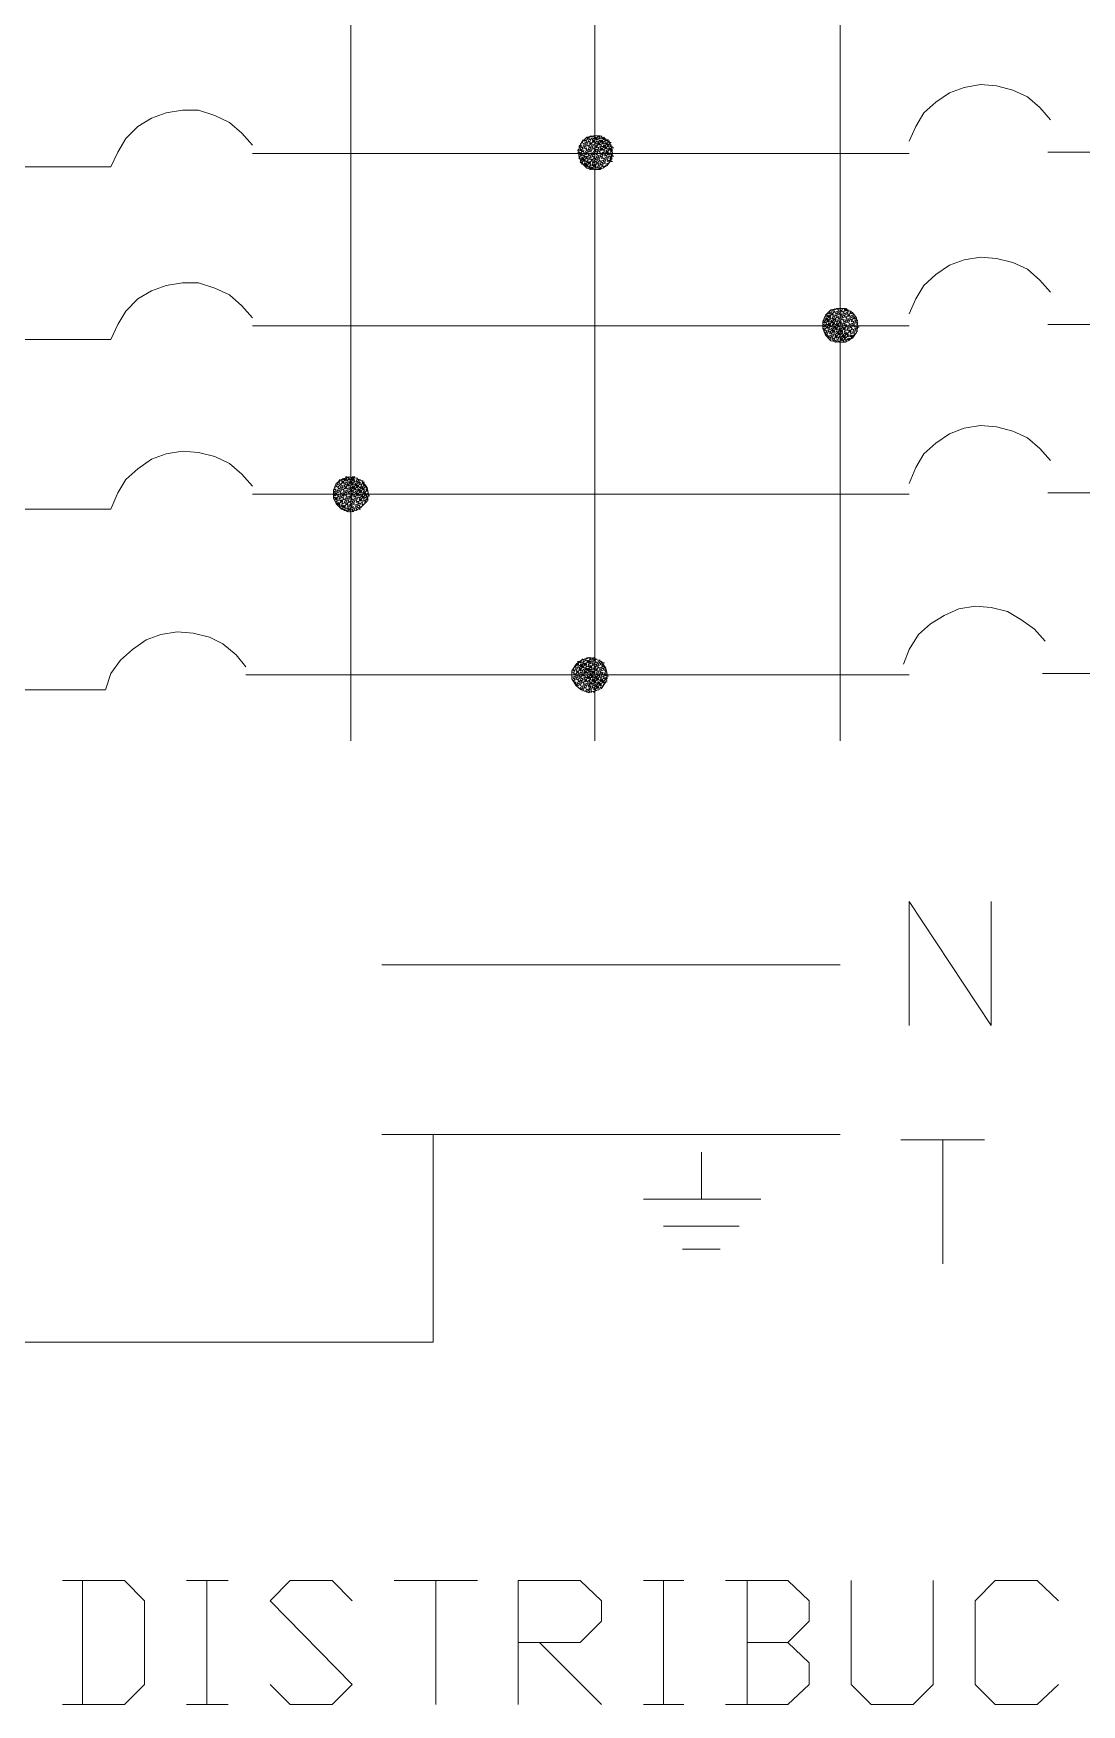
# Model space of a CAD drawing. Header units: millimetres. Extents: x 7 to 206, y 30 to 245.
# Drawn here: x 98.3 to 131.2, y 139.7 to 192.2 of the extents above; entities that cross this region are included whole.
import ezdxf

# ---------------------------------------------------------------- set-up
doc = ezdxf.new("R2010")
doc.units = ezdxf.units.MM
doc.header["$MEASUREMENT"] = 0
doc.layers.add('TABLA', color=7, linetype='CONTINUOUS')

msp = doc.modelspace()

# ---------------------------------------------------------------- linework, layer by layer
at = {"layer": 'TABLA', "color": 7, "linetype": 'Continuous', "lineweight": 18, "true_color": 0x000007}
for p, q in [((108.289, 221.403), (108.289, 170.011)), ((115.951, 221.065), (115.951, 170.011)), ((123.656, 220.768), (123.656, 170.011)), ((115.697, 188.934), (115.739, 188.976)), ((115.824, 188.976), (115.866, 189.018)), ((115.866, 188.976), (115.951, 189.018)), ((115.951, 189.018), (115.993, 189.018)), ((115.951, 188.934), (115.993, 188.976)), ((115.993, 189.018), (116.036, 189.018)), ((116.036, 189.018), (116.078, 189.018)), ((116.036, 188.891), (116.12, 188.976)), ((116.078, 188.976), (116.12, 189.018)), ((116.12, 188.934), (116.205, 188.976)), ((116.163, 188.976), (116.163, 189.018)), ((116.205, 188.934), (116.247, 188.976)), ((125.815, 188.468), (105.198, 188.468)), ((115.401, 188.553), (115.443, 188.595)), ((115.401, 188.51), (115.443, 188.51)), ((115.443, 188.68), (115.485, 188.722)), ((115.443, 188.637), (115.485, 188.637)), ((115.443, 188.553), (115.528, 188.595)), ((115.443, 188.468), (115.485, 188.51)), ((115.443, 188.468), (115.485, 188.468)), ((115.443, 188.426), (115.485, 188.468)), ((115.485, 188.764), (115.57, 188.807)), ((115.485, 188.68), (115.528, 188.722)), ((115.485, 188.595), (115.528, 188.68)), ((115.485, 188.553), (115.528, 188.553)), ((115.485, 188.468), (115.57, 188.553)), ((115.485, 188.426), (115.528, 188.468)), ((115.528, 188.807), (115.57, 188.891)), ((115.528, 188.637), (115.612, 188.68)), ((115.528, 188.553), (115.57, 188.637)), ((115.57, 188.764), (115.655, 188.807)), ((115.57, 188.68), (115.612, 188.764)), ((115.57, 188.595), (115.655, 188.637)), ((115.57, 188.51), (115.612, 188.553)), ((115.612, 188.891), (115.655, 188.934)), ((115.612, 188.849), (115.655, 188.891)), ((115.612, 188.722), (115.697, 188.764)), ((115.612, 188.637), (115.655, 188.722)), ((115.612, 188.468), (115.612, 188.51)), ((115.612, 188.468), (115.655, 188.468)), ((115.612, 188.383), (115.655, 188.468)), ((115.655, 188.764), (115.697, 188.849)), ((115.655, 188.68), (115.739, 188.722)), ((115.655, 188.595), (115.697, 188.637)), ((115.655, 188.51), (115.697, 188.595)), ((115.655, 188.468), (115.697, 188.51)), ((115.655, 188.426), (115.739, 188.468)), ((115.697, 188.807), (115.782, 188.849)), ((115.697, 188.722), (115.739, 188.807)), ((115.697, 188.553), (115.782, 188.595)), ((115.697, 188.468), (115.739, 188.553)), ((115.697, 188.468), (115.739, 188.468)), ((115.739, 188.849), (115.782, 188.934)), ((115.739, 188.595), (115.782, 188.68)), ((115.739, 188.51), (115.824, 188.553)), ((115.739, 188.426), (115.782, 188.468)), ((115.782, 188.891), (115.866, 188.934)), ((115.782, 188.807), (115.824, 188.891)), ((115.782, 188.764), (115.824, 188.807)), ((115.782, 188.637), (115.866, 188.68)), ((115.782, 188.553), (115.824, 188.637)), ((115.824, 188.934), (115.866, 188.934)), ((115.824, 188.68), (115.866, 188.764)), ((115.824, 188.595), (115.909, 188.637)), ((115.824, 188.51), (115.866, 188.595)), ((115.824, 188.426), (115.866, 188.468)), ((115.866, 188.849), (115.909, 188.891)), ((115.866, 188.722), (115.951, 188.764)), ((115.866, 188.637), (115.909, 188.722)), ((115.866, 188.468), (115.866, 188.51)), ((115.866, 188.468), (115.909, 188.468)), ((115.866, 188.383), (115.909, 188.468)), ((115.909, 188.934), (115.951, 188.934)), ((115.909, 188.807), (115.951, 188.849)), ((115.909, 188.595), (115.951, 188.637)), ((115.909, 188.51), (115.951, 188.595)), ((115.909, 188.468), (115.951, 188.51)), ((115.909, 188.426), (115.951, 188.468)), ((115.951, 188.934), (115.993, 188.934)), ((115.951, 188.807), (116.036, 188.849)), ((115.951, 188.807), (115.993, 188.807)), ((115.951, 188.764), (115.993, 188.807)), ((115.951, 188.722), (115.951, 188.764)), ((115.951, 188.722), (115.993, 188.722)), ((115.951, 188.68), (115.951, 188.722)), ((115.951, 188.595), (115.993, 188.595)), ((115.951, 188.553), (116.036, 188.595)), ((115.951, 188.553), (115.993, 188.553)), ((115.951, 188.51), (115.993, 188.553)), ((115.951, 188.468), (115.951, 188.51)), ((115.951, 188.468), (115.993, 188.468)), ((115.951, 188.468), (115.993, 188.468)), ((115.993, 188.891), (116.036, 188.934)), ((115.993, 188.849), (116.036, 188.849)), ((115.993, 188.764), (116.036, 188.764)), ((115.993, 188.637), (116.036, 188.68)), ((115.993, 188.51), (116.078, 188.553)), ((115.993, 188.426), (116.036, 188.468)), ((116.036, 188.807), (116.12, 188.891)), ((116.036, 188.764), (116.078, 188.807)), ((116.036, 188.637), (116.12, 188.68)), ((116.036, 188.553), (116.078, 188.637)), ((116.036, 188.468), (116.036, 188.51)), ((116.078, 188.934), (116.12, 188.934)), ((116.078, 188.849), (116.12, 188.849)), ((116.078, 188.722), (116.12, 188.764)), ((116.078, 188.595), (116.12, 188.595)), ((116.078, 188.468), (116.12, 188.468)), ((116.12, 188.849), (116.163, 188.891)), ((116.12, 188.637), (116.163, 188.722)), ((116.12, 188.595), (116.163, 188.637)), ((116.12, 188.468), (116.12, 188.51)), ((116.12, 188.468), (116.163, 188.468)), ((116.12, 188.383), (116.163, 188.468)), ((116.163, 188.934), (116.205, 188.934)), ((116.163, 188.807), (116.205, 188.849)), ((116.163, 188.764), (116.205, 188.764)), ((116.163, 188.68), (116.205, 188.68)), ((116.163, 188.553), (116.205, 188.595)), ((116.163, 188.468), (116.205, 188.51)), ((116.163, 188.426), (116.247, 188.468)), ((116.205, 188.764), (116.29, 188.807)), ((116.205, 188.722), (116.247, 188.722)), ((116.205, 188.68), (116.247, 188.722)), ((116.205, 188.468), (116.247, 188.553)), ((116.205, 188.468), (116.247, 188.468)), ((116.247, 188.891), (116.29, 188.934)), ((116.247, 188.849), (116.29, 188.849)), ((116.247, 188.764), (116.29, 188.764)), ((116.247, 188.637), (116.29, 188.68)), ((116.247, 188.51), (116.29, 188.51)), ((116.247, 188.426), (116.29, 188.468)), ((116.29, 188.849), (116.332, 188.891)), ((116.29, 188.764), (116.332, 188.807)), ((116.29, 188.595), (116.332, 188.637)), ((116.29, 188.553), (116.332, 188.553)), ((116.29, 188.51), (116.332, 188.553)), ((116.332, 188.891), (116.374, 188.891)), ((116.332, 188.849), (116.374, 188.849)), ((116.332, 188.722), (116.374, 188.764)), ((116.332, 188.68), (116.374, 188.68)), ((116.332, 188.595), (116.374, 188.595)), ((116.332, 188.468), (116.374, 188.51)), ((116.332, 188.468), (116.374, 188.468)), ((116.374, 188.849), (116.417, 188.849)), ((116.374, 188.68), (116.459, 188.722)), ((116.374, 188.637), (116.417, 188.637)), ((116.374, 188.595), (116.417, 188.637)), ((116.374, 188.426), (116.417, 188.468)), ((116.417, 188.807), (116.459, 188.807)), ((116.417, 188.68), (116.459, 188.68)), ((116.417, 188.553), (116.459, 188.595)), ((116.459, 188.68), (116.459, 188.722)), ((116.459, 188.51), (116.501, 188.553)), ((116.459, 188.468), (116.501, 188.468)), ((116.459, 188.426), (116.501, 188.468)), ((116.501, 188.637), (116.544, 188.637)), ((130.175, 188.51), (133.816, 188.51)), ((100.753, 188.045), (97.07, 188.045)), ((115.443, 188.383), (115.485, 188.383)), ((115.443, 188.299), (115.485, 188.341)), ((115.485, 188.299), (115.528, 188.299)), ((115.485, 188.256), (115.528, 188.256)), ((115.485, 188.172), (115.528, 188.214)), ((115.528, 188.383), (115.612, 188.426)), ((115.528, 188.341), (115.57, 188.341)), ((115.528, 188.299), (115.57, 188.341)), ((115.528, 188.256), (115.57, 188.256)), ((115.528, 188.129), (115.57, 188.172)), ((115.57, 188.383), (115.612, 188.383)), ((115.57, 188.256), (115.612, 188.299)), ((115.57, 188.129), (115.612, 188.129)), ((115.612, 188.214), (115.655, 188.256)), ((115.612, 188.172), (115.655, 188.172)), ((115.612, 188.129), (115.655, 188.172)), ((115.612, 188.087), (115.655, 188.087)), ((115.655, 188.341), (115.697, 188.383)), ((115.655, 188.214), (115.697, 188.214)), ((115.655, 188.087), (115.697, 188.129)), ((115.697, 188.299), (115.782, 188.341)), ((115.697, 188.214), (115.739, 188.299)), ((115.697, 188.256), (115.739, 188.256)), ((115.697, 188.172), (115.739, 188.172)), ((115.697, 188.045), (115.739, 188.087)), ((115.697, 188.002), (115.739, 188.002)), ((115.739, 188.256), (115.824, 188.299)), ((115.739, 188.172), (115.782, 188.214)), ((115.739, 188.045), (115.782, 188.045)), ((115.739, 188.002), (115.824, 188.045)), ((115.782, 188.383), (115.866, 188.426)), ((115.782, 188.299), (115.824, 188.383)), ((115.782, 188.129), (115.824, 188.172)), ((115.782, 188.045), (115.824, 188.129)), ((115.782, 188.087), (115.824, 188.087)), ((115.782, 188.002), (115.824, 188.002)), ((115.782, 187.96), (115.824, 187.96)), ((115.824, 188.341), (115.909, 188.383)), ((115.824, 188.256), (115.866, 188.299)), ((115.824, 188.087), (115.909, 188.129)), ((115.824, 188.002), (115.866, 188.045)), ((115.866, 188.214), (115.951, 188.256)), ((115.866, 188.129), (115.909, 188.214)), ((115.866, 188.172), (115.909, 188.172)), ((115.866, 188.087), (115.909, 188.087)), ((115.866, 187.96), (115.909, 188.002)), ((115.909, 188.341), (115.951, 188.383)), ((115.909, 188.172), (115.951, 188.214)), ((115.909, 188.087), (115.951, 188.129)), ((115.909, 187.96), (115.951, 187.96)), ((115.951, 188.383), (115.951, 188.426)), ((115.951, 188.299), (116.036, 188.341)), ((115.951, 188.299), (115.993, 188.299)), ((115.951, 188.256), (115.993, 188.299)), ((115.951, 188.214), (115.951, 188.256)), ((115.951, 188.214), (115.993, 188.214)), ((115.951, 188.045), (115.993, 188.087)), ((115.951, 188.045), (115.993, 188.045)), ((115.951, 188.002), (115.993, 188.045)), ((115.951, 188.002), (115.993, 188.002)), ((115.951, 187.96), (115.951, 188.002)), ((115.951, 187.96), (115.993, 187.96)), ((115.993, 188.341), (116.036, 188.426)), ((115.993, 188.256), (116.078, 188.299)), ((115.993, 188.172), (116.036, 188.256)), ((115.993, 188.002), (116.078, 188.045)), ((115.993, 187.96), (116.036, 187.96)), ((116.036, 188.383), (116.12, 188.426)), ((116.036, 188.299), (116.078, 188.383)), ((116.036, 188.129), (116.12, 188.172)), ((116.036, 188.045), (116.078, 188.129)), ((116.036, 188.002), (116.078, 188.002)), ((116.078, 188.341), (116.163, 188.383)), ((116.078, 188.256), (116.12, 188.341)), ((116.078, 188.087), (116.163, 188.129)), ((116.078, 188.002), (116.12, 188.087)), ((116.12, 188.214), (116.205, 188.256)), ((116.12, 188.129), (116.163, 188.214)), ((116.12, 187.96), (116.163, 188.002)), ((116.163, 188.341), (116.205, 188.426)), ((116.163, 188.299), (116.205, 188.341)), ((116.163, 188.172), (116.247, 188.214)), ((116.163, 188.087), (116.205, 188.172)), ((116.205, 188.299), (116.29, 188.341)), ((116.205, 188.214), (116.247, 188.299)), ((116.205, 188.129), (116.29, 188.172)), ((116.205, 188.045), (116.29, 188.087)), ((116.205, 188.002), (116.247, 188.045)), ((116.247, 188.383), (116.29, 188.426)), ((116.247, 188.256), (116.332, 188.299)), ((116.247, 188.172), (116.29, 188.256)), ((116.29, 188.299), (116.332, 188.383)), ((116.29, 188.129), (116.374, 188.172)), ((116.29, 188.045), (116.332, 188.129)), ((116.332, 188.341), (116.417, 188.383)), ((116.332, 188.256), (116.374, 188.341)), ((116.332, 188.214), (116.374, 188.256)), ((116.374, 188.383), (116.417, 188.383)), ((116.374, 188.129), (116.417, 188.214)), ((116.417, 188.426), (116.459, 188.426)), ((116.417, 188.341), (116.501, 188.426)), ((116.417, 188.299), (116.459, 188.341)), ((116.459, 188.214), (116.501, 188.214)), ((116.501, 188.383), (116.544, 188.383)), ((123.105, 183.219), (123.148, 183.219)), ((123.148, 183.261), (123.148, 183.303)), ((123.148, 183.261), (123.19, 183.261)), ((123.19, 183.346), (123.275, 183.388)), ((123.19, 183.303), (123.232, 183.303)), ((123.19, 183.261), (123.232, 183.303)), ((123.232, 183.388), (123.275, 183.473)), ((123.232, 183.346), (123.275, 183.346)), ((123.232, 183.219), (123.275, 183.261)), ((123.275, 183.43), (123.359, 183.473)), ((123.275, 183.346), (123.317, 183.388)), ((123.275, 183.176), (123.317, 183.219)), ((123.317, 183.473), (123.317, 183.515)), ((123.317, 183.43), (123.359, 183.43)), ((123.317, 183.303), (123.359, 183.346)), ((123.317, 183.261), (123.359, 183.261)), ((123.359, 183.515), (123.444, 183.557)), ((123.359, 183.43), (123.402, 183.515)), ((123.359, 183.261), (123.444, 183.303)), ((123.359, 183.219), (123.402, 183.219)), ((123.359, 183.176), (123.402, 183.219)), ((123.402, 183.388), (123.444, 183.43)), ((123.402, 183.303), (123.444, 183.388)), ((123.402, 183.261), (123.444, 183.261)), ((123.444, 183.515), (123.486, 183.6)), ((123.444, 183.346), (123.529, 183.388)), ((123.444, 183.261), (123.486, 183.346)), ((123.486, 183.557), (123.571, 183.6)), ((123.486, 183.473), (123.571, 183.515)), ((123.486, 183.388), (123.529, 183.473)), ((123.486, 183.219), (123.529, 183.261)), ((123.529, 183.6), (123.571, 183.6)), ((123.529, 183.43), (123.613, 183.473)), ((123.529, 183.346), (123.571, 183.43)), ((123.529, 183.176), (123.613, 183.219)), ((123.571, 183.557), (123.613, 183.6)), ((123.571, 183.473), (123.613, 183.557)), ((123.571, 183.388), (123.656, 183.43)), ((123.571, 183.303), (123.613, 183.346)), ((123.571, 183.219), (123.613, 183.303)), ((123.613, 183.515), (123.656, 183.515)), ((123.613, 183.43), (123.656, 183.473)), ((123.613, 183.261), (123.656, 183.303)), ((123.613, 183.176), (123.656, 183.219)), ((123.656, 183.6), (123.698, 183.6)), ((123.656, 183.557), (123.656, 183.6)), ((123.656, 183.515), (123.698, 183.557)), ((123.656, 183.473), (123.656, 183.515)), ((123.656, 183.473), (123.74, 183.515)), ((123.656, 183.43), (123.698, 183.43)), ((123.656, 183.388), (123.74, 183.43)), ((123.656, 183.388), (123.698, 183.388)), ((123.656, 183.346), (123.698, 183.388)), ((123.656, 183.303), (123.656, 183.346)), ((123.656, 183.303), (123.698, 183.303)), ((123.656, 183.219), (123.656, 183.261)), ((123.656, 183.219), (123.74, 183.261)), ((123.698, 183.6), (123.74, 183.6)), ((123.698, 183.515), (123.74, 183.6)), ((123.698, 183.346), (123.783, 183.388)), ((123.698, 183.261), (123.74, 183.346)), ((123.74, 183.388), (123.783, 183.473)), ((123.74, 183.303), (123.825, 183.346)), ((123.74, 183.219), (123.783, 183.261)), ((123.74, 183.134), (123.783, 183.219)), ((123.783, 183.6), (123.825, 183.6)), ((123.783, 183.557), (123.825, 183.6)), ((123.783, 183.43), (123.867, 183.473)), ((123.783, 183.346), (123.825, 183.43)), ((123.783, 183.176), (123.867, 183.219)), ((123.825, 183.515), (123.867, 183.557)), ((123.825, 183.388), (123.91, 183.43)), ((123.825, 183.219), (123.867, 183.303)), ((123.867, 183.515), (123.91, 183.557)), ((123.867, 183.43), (123.91, 183.515)), ((123.867, 183.261), (123.952, 183.303)), ((123.867, 183.176), (123.91, 183.261)), ((123.91, 183.346), (123.952, 183.388)), ((123.91, 183.219), (123.994, 183.261)), ((123.91, 183.134), (123.952, 183.219)), ((123.952, 183.515), (123.994, 183.515)), ((123.952, 183.473), (123.994, 183.515)), ((123.952, 183.346), (124.037, 183.388)), ((123.952, 183.261), (123.994, 183.346)), ((123.994, 183.43), (124.037, 183.473)), ((123.994, 183.303), (124.079, 183.346)), ((123.994, 183.176), (124.037, 183.219)), ((124.037, 183.43), (124.079, 183.43)), ((124.037, 183.346), (124.079, 183.43)), ((124.037, 183.176), (124.121, 183.219)), ((124.079, 183.388), (124.121, 183.388)), ((124.079, 183.261), (124.121, 183.303)), ((124.121, 183.261), (124.164, 183.303)), ((124.121, 183.176), (124.164, 183.261)), ((124.164, 183.219), (124.206, 183.219)), ((125.815, 183.049), (105.198, 183.049)), ((123.105, 183.092), (123.148, 183.092)), ((123.105, 183.049), (123.148, 183.049)), ((123.105, 183.007), (123.148, 183.049)), ((123.105, 182.965), (123.148, 182.965)), ((123.148, 183.134), (123.19, 183.176)), ((123.148, 183.049), (123.19, 183.092)), ((123.148, 183.007), (123.232, 183.049)), ((123.148, 182.88), (123.19, 182.922)), ((123.148, 182.838), (123.19, 182.838)), ((123.19, 183.049), (123.232, 183.134)), ((123.19, 183.049), (123.232, 183.049)), ((123.19, 182.88), (123.275, 182.922)), ((123.19, 182.795), (123.232, 182.88)), ((123.19, 182.753), (123.232, 182.795)), ((123.232, 183.176), (123.275, 183.176)), ((123.232, 183.092), (123.275, 183.092)), ((123.232, 182.965), (123.275, 183.007)), ((123.232, 182.838), (123.317, 182.88)), ((123.232, 182.753), (123.275, 182.838)), ((123.232, 182.711), (123.275, 182.753)), ((123.275, 183.134), (123.317, 183.134)), ((123.275, 183.092), (123.317, 183.134)), ((123.275, 182.88), (123.317, 182.965)), ((123.275, 182.711), (123.359, 182.753)), ((123.275, 182.668), (123.317, 182.711)), ((123.317, 183.176), (123.359, 183.176)), ((123.317, 183.049), (123.359, 183.092)), ((123.317, 183.049), (123.359, 183.049)), ((123.317, 182.922), (123.402, 182.965)), ((123.317, 182.795), (123.359, 182.838)), ((123.317, 182.668), (123.402, 182.711)), ((123.359, 183.007), (123.402, 183.049)), ((123.359, 182.965), (123.402, 182.965)), ((123.359, 182.711), (123.402, 182.795)), ((123.402, 183.134), (123.444, 183.176)), ((123.402, 183.092), (123.444, 183.092)), ((123.402, 183.007), (123.444, 183.007)), ((123.402, 182.88), (123.444, 182.922)), ((123.402, 182.753), (123.486, 182.795)), ((123.402, 182.668), (123.444, 182.753)), ((123.444, 183.092), (123.486, 183.134)), ((123.444, 183.049), (123.486, 183.049)), ((123.444, 183.007), (123.486, 183.049)), ((123.444, 182.838), (123.486, 182.88)), ((123.444, 182.795), (123.486, 182.795)), ((123.486, 183.092), (123.529, 183.092)), ((123.486, 182.965), (123.529, 183.007)), ((123.486, 182.838), (123.571, 182.88)), ((123.486, 182.711), (123.529, 182.753)), ((123.529, 183.092), (123.571, 183.176)), ((123.529, 183.134), (123.571, 183.134)), ((123.529, 182.922), (123.571, 182.965)), ((123.529, 182.88), (123.571, 182.88)), ((123.529, 182.668), (123.571, 182.711)), ((123.571, 183.049), (123.613, 183.092)), ((123.571, 183.049), (123.613, 183.049)), ((123.571, 182.922), (123.613, 182.922)), ((123.571, 182.795), (123.613, 182.838)), ((123.571, 182.668), (123.656, 182.711)), ((123.613, 183.007), (123.656, 183.049)), ((123.613, 182.965), (123.656, 182.965)), ((123.613, 182.922), (123.656, 182.965)), ((123.613, 182.88), (123.656, 182.88)), ((123.613, 182.753), (123.656, 182.795)), ((123.613, 182.711), (123.656, 182.711)), ((123.656, 183.176), (123.698, 183.176)), ((123.656, 183.134), (123.698, 183.176)), ((123.656, 183.134), (123.698, 183.134)), ((123.656, 183.092), (123.698, 183.134)), ((123.656, 183.049), (123.656, 183.092)), ((123.656, 183.049), (123.698, 183.049)), ((123.656, 182.965), (123.656, 183.007)), ((123.656, 182.922), (123.74, 183.007)), ((123.656, 182.88), (123.698, 182.922)), ((123.656, 182.88), (123.698, 182.88)), ((123.656, 182.753), (123.74, 182.838)), ((123.656, 182.795), (123.698, 182.795)), ((123.698, 183.092), (123.783, 183.134)), ((123.698, 183.049), (123.74, 183.049)), ((123.698, 183.007), (123.74, 183.049)), ((123.698, 182.838), (123.74, 182.88)), ((123.698, 182.795), (123.74, 182.795)), ((123.698, 182.711), (123.74, 182.711)), ((123.74, 183.049), (123.74, 183.092)), ((123.74, 183.049), (123.783, 183.049)), ((123.74, 182.965), (123.783, 183.007)), ((123.74, 182.711), (123.783, 182.753)), ((123.783, 183.092), (123.825, 183.176)), ((123.783, 183.049), (123.825, 183.092)), ((123.783, 182.922), (123.825, 182.965)), ((123.783, 182.838), (123.825, 182.922)), ((123.783, 182.88), (123.825, 182.88)), ((123.783, 182.795), (123.825, 182.795)), ((123.783, 182.668), (123.825, 182.711)), ((123.825, 183.134), (123.91, 183.176)), ((123.825, 183.049), (123.867, 183.092)), ((123.825, 183.049), (123.867, 183.049)), ((123.825, 182.88), (123.91, 182.922)), ((123.825, 182.795), (123.867, 182.838)), ((123.867, 183.007), (123.952, 183.049)), ((123.867, 182.922), (123.91, 183.007)), ((123.867, 182.753), (123.91, 182.795)), ((123.867, 182.711), (123.91, 182.711)), ((123.91, 183.049), (123.952, 183.134)), ((123.91, 183.049), (123.952, 183.049)), ((123.91, 182.965), (123.994, 183.007)), ((123.91, 182.88), (123.952, 182.922)), ((123.91, 182.711), (123.994, 182.753)), ((123.952, 183.092), (124.037, 183.134)), ((123.952, 183.007), (123.994, 183.049)), ((123.952, 182.838), (123.994, 182.88)), ((123.952, 182.753), (123.994, 182.838)), ((123.952, 182.711), (123.994, 182.711)), ((123.994, 183.049), (123.994, 183.092)), ((123.994, 183.049), (124.037, 183.049)), ((123.994, 182.965), (124.037, 183.049)), ((123.994, 182.795), (124.079, 182.838)), ((123.994, 182.711), (124.037, 182.753)), ((124.037, 183.092), (124.079, 183.176)), ((124.037, 183.049), (124.079, 183.092)), ((124.037, 182.922), (124.121, 182.965)), ((124.037, 182.838), (124.079, 182.922)), ((124.079, 183.134), (124.164, 183.176)), ((124.079, 183.049), (124.121, 183.134)), ((124.079, 183.049), (124.121, 183.049)), ((124.079, 183.007), (124.121, 183.049)), ((124.079, 182.88), (124.164, 182.922)), ((124.079, 182.795), (124.121, 182.88)), ((124.121, 183.007), (124.206, 183.049)), ((124.121, 182.922), (124.164, 183.007)), ((124.164, 183.134), (124.206, 183.176)), ((124.164, 183.092), (124.206, 183.134)), ((124.164, 182.965), (124.206, 182.965)), ((124.164, 182.88), (124.206, 182.88)), ((124.206, 183.007), (124.248, 183.007)), ((130.175, 183.092), (133.816, 183.092)), ((100.753, 182.626), (97.07, 182.626)), ((123.359, 182.626), (123.359, 182.668)), ((123.402, 182.626), (123.444, 182.668)), ((123.402, 182.584), (123.444, 182.584)), ((123.444, 182.584), (123.486, 182.626)), ((123.486, 182.584), (123.571, 182.626)), ((123.486, 182.541), (123.529, 182.541)), ((123.529, 182.541), (123.529, 182.584)), ((123.571, 182.584), (123.613, 182.668)), ((123.571, 182.541), (123.613, 182.584)), ((123.613, 182.541), (123.656, 182.584)), ((123.656, 182.668), (123.698, 182.668)), ((123.656, 182.626), (123.698, 182.668)), ((123.656, 182.626), (123.698, 182.626)), ((123.656, 182.541), (123.698, 182.541)), ((123.698, 182.584), (123.74, 182.626)), ((123.698, 182.541), (123.74, 182.541)), ((123.74, 182.541), (123.783, 182.584)), ((123.783, 182.626), (123.825, 182.626)), ((123.825, 182.584), (123.91, 182.668)), ((123.825, 182.541), (123.867, 182.584)), ((123.867, 182.626), (123.91, 182.626)), ((123.91, 182.626), (123.952, 182.668)), ((107.781, 177.969), (107.781, 178.012)), ((107.781, 177.969), (107.865, 178.012)), ((107.823, 178.096), (107.908, 178.139)), ((107.823, 178.012), (107.865, 178.096)), ((107.865, 178.054), (107.95, 178.096)), ((107.865, 177.885), (107.908, 177.969)), ((107.908, 178.181), (107.95, 178.223)), ((107.908, 178.096), (107.95, 178.181)), ((107.908, 177.927), (107.992, 177.969)), ((107.95, 177.969), (107.992, 178.054)), ((107.992, 178.181), (108.035, 178.266)), ((107.992, 178.139), (108.035, 178.181)), ((107.992, 178.012), (108.077, 178.054)), ((107.992, 177.927), (108.035, 178.012)), ((108.035, 178.223), (108.077, 178.223)), ((108.035, 178.096), (108.077, 178.139)), ((108.035, 177.969), (108.119, 178.012)), ((108.077, 178.223), (108.119, 178.266)), ((108.077, 178.096), (108.162, 178.139)), ((108.077, 178.012), (108.119, 178.096)), ((108.119, 178.308), (108.162, 178.308)), ((108.119, 178.181), (108.162, 178.223)), ((108.119, 178.139), (108.162, 178.139)), ((108.119, 178.054), (108.162, 178.054)), ((108.119, 177.927), (108.162, 177.969)), ((108.162, 178.181), (108.246, 178.266)), ((108.162, 178.096), (108.204, 178.181)), ((108.162, 178.054), (108.204, 178.096)), ((108.162, 177.927), (108.246, 177.969)), ((108.204, 178.266), (108.246, 178.308)), ((108.204, 178.223), (108.246, 178.223)), ((108.204, 178.139), (108.246, 178.139)), ((108.204, 178.012), (108.246, 178.054)), ((108.246, 178.223), (108.289, 178.223)), ((108.246, 178.181), (108.289, 178.181)), ((108.246, 178.139), (108.289, 178.181)), ((108.246, 178.012), (108.289, 178.012)), ((108.246, 177.927), (108.289, 177.969)), ((108.289, 178.266), (108.289, 178.308)), ((108.289, 178.266), (108.331, 178.266)), ((108.289, 178.223), (108.331, 178.266)), ((108.289, 178.223), (108.331, 178.223)), ((108.289, 178.181), (108.331, 178.181)), ((108.289, 178.096), (108.331, 178.139)), ((108.289, 178.054), (108.331, 178.054)), ((108.289, 177.969), (108.289, 178.012)), ((108.289, 177.969), (108.331, 177.969)), ((108.331, 178.308), (108.373, 178.308)), ((108.331, 178.223), (108.373, 178.266)), ((108.331, 178.054), (108.373, 178.096)), ((108.331, 178.012), (108.373, 178.012)), ((108.331, 177.969), (108.373, 178.012)), ((108.373, 178.308), (108.416, 178.308)), ((108.373, 178.181), (108.416, 178.223)), ((108.373, 178.139), (108.416, 178.139)), ((108.373, 178.054), (108.416, 178.054)), ((108.373, 177.927), (108.416, 177.969)), ((108.416, 178.139), (108.5, 178.181)), ((108.416, 178.096), (108.458, 178.096)), ((108.416, 178.054), (108.458, 178.096)), ((108.458, 178.266), (108.5, 178.266)), ((108.458, 178.181), (108.5, 178.266)), ((108.458, 178.139), (108.5, 178.139)), ((108.458, 178.012), (108.5, 178.054)), ((108.458, 177.969), (108.5, 177.969)), ((108.5, 178.223), (108.543, 178.223)), ((108.5, 178.139), (108.543, 178.223)), ((108.5, 177.969), (108.543, 178.012)), ((108.543, 178.096), (108.585, 178.139)), ((108.543, 177.969), (108.585, 177.969)), ((108.585, 178.054), (108.67, 178.096)), ((108.585, 177.969), (108.627, 178.054)), ((108.585, 178.012), (108.627, 178.012)), ((108.627, 178.181), (108.67, 178.181)), ((108.627, 178.096), (108.67, 178.139)), ((108.627, 177.927), (108.67, 177.969)), ((108.67, 178.139), (108.712, 178.139)), ((108.67, 178.054), (108.712, 178.096)), ((108.712, 178.012), (108.754, 178.054)), ((108.754, 177.969), (108.797, 177.969)), ((125.815, 177.758), (105.198, 177.758)), ((107.738, 177.885), (107.781, 177.927)), ((107.738, 177.842), (107.781, 177.842)), ((107.738, 177.8), (107.781, 177.8)), ((107.738, 177.758), (107.781, 177.758)), ((107.738, 177.673), (107.781, 177.758)), ((107.738, 177.631), (107.781, 177.673)), ((107.781, 177.885), (107.823, 177.927)), ((107.781, 177.8), (107.823, 177.885)), ((107.781, 177.758), (107.823, 177.8)), ((107.781, 177.715), (107.865, 177.758)), ((107.781, 177.631), (107.823, 177.673)), ((107.781, 177.546), (107.823, 177.546)), ((107.823, 177.842), (107.908, 177.885)), ((107.823, 177.758), (107.865, 177.842)), ((107.823, 177.758), (107.865, 177.758)), ((107.823, 177.588), (107.865, 177.631)), ((107.823, 177.504), (107.865, 177.588)), ((107.823, 177.546), (107.865, 177.546)), ((107.823, 177.461), (107.865, 177.504)), ((107.823, 177.461), (107.865, 177.461)), ((107.865, 177.8), (107.95, 177.842)), ((107.865, 177.758), (107.908, 177.758)), ((107.865, 177.715), (107.908, 177.758)), ((107.865, 177.546), (107.95, 177.588)), ((107.865, 177.461), (107.908, 177.504)), ((107.908, 177.842), (107.95, 177.927)), ((107.908, 177.758), (107.95, 177.758)), ((107.908, 177.673), (107.992, 177.715)), ((107.908, 177.588), (107.95, 177.673)), ((107.908, 177.631), (107.95, 177.631)), ((107.908, 177.419), (107.95, 177.461)), ((107.95, 177.885), (108.035, 177.927)), ((107.95, 177.8), (107.992, 177.885)), ((107.95, 177.758), (107.992, 177.8)), ((107.95, 177.715), (107.95, 177.758)), ((107.95, 177.631), (108.035, 177.673)), ((107.95, 177.546), (107.992, 177.588)), ((107.992, 177.758), (108.077, 177.8)), ((107.992, 177.758), (108.035, 177.758)), ((107.992, 177.673), (108.035, 177.758)), ((107.992, 177.504), (108.035, 177.546)), ((107.992, 177.419), (108.035, 177.504)), ((107.992, 177.461), (108.035, 177.461)), ((108.035, 177.8), (108.077, 177.885)), ((108.035, 177.715), (108.119, 177.758)), ((108.035, 177.631), (108.077, 177.715)), ((108.035, 177.461), (108.119, 177.504)), ((108.077, 177.842), (108.162, 177.885)), ((108.077, 177.758), (108.119, 177.842)), ((108.077, 177.588), (108.162, 177.631)), ((108.077, 177.504), (108.119, 177.588)), ((108.119, 177.8), (108.204, 177.842)), ((108.119, 177.758), (108.162, 177.758)), ((108.119, 177.715), (108.162, 177.758)), ((108.119, 177.631), (108.162, 177.715)), ((108.119, 177.546), (108.204, 177.588)), ((108.119, 177.461), (108.162, 177.546)), ((108.162, 177.842), (108.204, 177.927)), ((108.162, 177.758), (108.162, 177.8)), ((108.162, 177.673), (108.246, 177.715)), ((108.162, 177.588), (108.204, 177.673)), ((108.162, 177.419), (108.204, 177.461)), ((108.204, 177.885), (108.289, 177.927)), ((108.204, 177.8), (108.289, 177.885)), ((108.204, 177.758), (108.246, 177.8)), ((108.204, 177.758), (108.246, 177.758)), ((108.204, 177.631), (108.289, 177.673)), ((108.204, 177.546), (108.246, 177.631)), ((108.246, 177.758), (108.289, 177.758)), ((108.246, 177.758), (108.289, 177.758)), ((108.246, 177.673), (108.289, 177.715)), ((108.246, 177.504), (108.289, 177.546)), ((108.246, 177.419), (108.289, 177.461)), ((108.289, 177.927), (108.331, 177.927)), ((108.289, 177.842), (108.331, 177.885)), ((108.289, 177.842), (108.331, 177.842)), ((108.289, 177.758), (108.331, 177.8)), ((108.289, 177.715), (108.289, 177.758)), ((108.289, 177.715), (108.373, 177.758)), ((108.289, 177.631), (108.331, 177.715)), ((108.289, 177.673), (108.331, 177.673)), ((108.289, 177.631), (108.331, 177.631)), ((108.289, 177.588), (108.331, 177.631)), ((108.289, 177.588), (108.331, 177.588)), ((108.289, 177.546), (108.331, 177.546)), ((108.289, 177.461), (108.289, 177.504)), ((108.289, 177.461), (108.373, 177.504)), ((108.289, 177.377), (108.331, 177.461)), ((108.331, 177.758), (108.373, 177.842)), ((108.331, 177.758), (108.373, 177.758)), ((108.331, 177.588), (108.416, 177.631)), ((108.331, 177.504), (108.373, 177.588)), ((108.331, 177.419), (108.416, 177.461)), ((108.373, 177.8), (108.458, 177.842)), ((108.373, 177.758), (108.416, 177.758)), ((108.373, 177.715), (108.416, 177.758)), ((108.373, 177.673), (108.416, 177.715)), ((108.373, 177.546), (108.458, 177.588)), ((108.373, 177.461), (108.416, 177.546)), ((108.416, 177.885), (108.458, 177.927)), ((108.416, 177.842), (108.458, 177.842)), ((108.416, 177.673), (108.5, 177.758)), ((108.416, 177.588), (108.458, 177.673)), ((108.416, 177.419), (108.5, 177.461)), ((108.458, 177.885), (108.5, 177.885)), ((108.458, 177.758), (108.5, 177.8)), ((108.458, 177.758), (108.5, 177.758)), ((108.458, 177.631), (108.543, 177.673)), ((108.458, 177.546), (108.5, 177.631)), ((108.458, 177.504), (108.5, 177.546)), ((108.5, 177.927), (108.543, 177.927)), ((108.5, 177.885), (108.543, 177.927)), ((108.5, 177.715), (108.543, 177.758)), ((108.5, 177.673), (108.543, 177.673)), ((108.5, 177.419), (108.543, 177.504)), ((108.543, 177.842), (108.585, 177.885)), ((108.543, 177.715), (108.627, 177.758)), ((108.543, 177.588), (108.585, 177.631)), ((108.543, 177.461), (108.627, 177.504)), ((108.543, 177.377), (108.585, 177.461)), ((108.585, 177.8), (108.627, 177.842)), ((108.585, 177.758), (108.627, 177.758)), ((108.585, 177.546), (108.627, 177.588)), ((108.627, 177.8), (108.67, 177.8)), ((108.627, 177.758), (108.67, 177.758)), ((108.627, 177.673), (108.67, 177.715)), ((108.627, 177.546), (108.712, 177.588)), ((108.627, 177.461), (108.67, 177.546)), ((108.627, 177.419), (108.67, 177.461)), ((108.67, 177.885), (108.712, 177.927)), ((108.67, 177.8), (108.712, 177.885)), ((108.67, 177.842), (108.712, 177.842)), ((108.67, 177.758), (108.712, 177.758)), ((108.67, 177.631), (108.712, 177.673)), ((108.67, 177.588), (108.712, 177.588)), ((108.712, 177.758), (108.754, 177.8)), ((108.712, 177.758), (108.754, 177.758)), ((108.712, 177.631), (108.797, 177.715)), ((108.712, 177.504), (108.754, 177.546)), ((108.754, 177.927), (108.797, 177.927)), ((108.754, 177.885), (108.797, 177.927)), ((108.754, 177.758), (108.839, 177.8)), ((108.754, 177.715), (108.797, 177.758)), ((108.754, 177.673), (108.797, 177.673)), ((108.754, 177.588), (108.797, 177.588)), ((108.797, 177.842), (108.797, 177.885)), ((108.797, 177.588), (108.839, 177.588)), ((108.839, 177.715), (108.881, 177.715)), ((130.175, 177.8), (133.816, 177.8)), ((100.753, 177.292), (97.07, 177.292)), ((107.908, 177.377), (107.95, 177.419)), ((107.908, 177.377), (107.95, 177.377)), ((107.95, 177.377), (108.035, 177.419)), ((107.95, 177.334), (107.992, 177.334)), ((107.95, 177.334), (107.992, 177.334)), ((107.992, 177.377), (108.035, 177.377)), ((108.035, 177.377), (108.077, 177.419)), ((108.035, 177.292), (108.077, 177.292)), ((108.077, 177.334), (108.119, 177.377)), ((108.077, 177.25), (108.119, 177.334)), ((108.077, 177.292), (108.119, 177.292)), ((108.077, 177.25), (108.119, 177.25)), ((108.119, 177.292), (108.204, 177.334)), ((108.119, 177.25), (108.162, 177.25)), ((108.162, 177.334), (108.204, 177.419)), ((108.162, 177.292), (108.204, 177.292)), ((108.204, 177.377), (108.289, 177.419)), ((108.204, 177.292), (108.246, 177.377)), ((108.246, 177.25), (108.289, 177.292)), ((108.289, 177.419), (108.331, 177.419)), ((108.289, 177.377), (108.331, 177.377)), ((108.289, 177.334), (108.331, 177.377)), ((108.289, 177.292), (108.331, 177.292)), ((108.331, 177.334), (108.373, 177.377)), ((108.331, 177.25), (108.373, 177.334)), ((108.331, 177.207), (108.373, 177.25)), ((108.373, 177.292), (108.458, 177.334)), ((108.373, 177.207), (108.416, 177.292)), ((108.416, 177.334), (108.458, 177.419)), ((108.458, 177.377), (108.543, 177.419)), ((108.458, 177.292), (108.5, 177.377)), ((108.458, 177.25), (108.5, 177.292)), ((108.5, 177.334), (108.585, 177.377)), ((108.543, 177.292), (108.585, 177.292)), ((115.274, 172.212), (115.274, 172.254)), ((115.274, 172.212), (115.358, 172.254)), ((115.274, 172.127), (115.316, 172.212)), ((115.316, 172.254), (115.358, 172.339)), ((115.358, 172.424), (115.401, 172.466)), ((115.358, 172.297), (115.443, 172.339)), ((115.358, 172.212), (115.401, 172.297)), ((115.358, 172.17), (115.401, 172.212)), ((115.401, 172.508), (115.443, 172.508)), ((115.401, 172.381), (115.443, 172.424)), ((115.401, 172.339), (115.443, 172.339)), ((115.443, 172.508), (115.485, 172.508)), ((115.443, 172.381), (115.485, 172.381)), ((115.443, 172.254), (115.485, 172.297)), ((115.485, 172.466), (115.528, 172.508)), ((115.485, 172.424), (115.528, 172.424)), ((115.485, 172.381), (115.528, 172.424)), ((115.485, 172.339), (115.528, 172.339)), ((115.485, 172.212), (115.528, 172.254)), ((115.528, 172.466), (115.57, 172.466)), ((115.528, 172.339), (115.57, 172.381)), ((115.528, 172.212), (115.612, 172.254)), ((115.528, 172.127), (115.57, 172.212)), ((115.57, 172.551), (115.655, 172.593)), ((115.57, 172.466), (115.612, 172.551)), ((115.57, 172.508), (115.612, 172.508)), ((115.57, 172.424), (115.612, 172.424)), ((115.57, 172.297), (115.612, 172.339)), ((115.57, 172.254), (115.612, 172.254)), ((115.612, 172.508), (115.697, 172.551)), ((115.612, 172.424), (115.655, 172.466)), ((115.612, 172.297), (115.655, 172.297)), ((115.612, 172.212), (115.697, 172.297)), ((115.612, 172.17), (115.655, 172.212)), ((115.655, 172.551), (115.697, 172.635)), ((115.655, 172.381), (115.697, 172.424)), ((115.655, 172.297), (115.697, 172.381)), ((115.655, 172.339), (115.697, 172.339)), ((115.655, 172.254), (115.697, 172.254)), ((115.697, 172.593), (115.782, 172.635)), ((115.697, 172.508), (115.739, 172.551)), ((115.697, 172.339), (115.782, 172.381)), ((115.697, 172.254), (115.739, 172.297)), ((115.697, 172.127), (115.782, 172.212)), ((115.739, 172.466), (115.782, 172.508)), ((115.739, 172.381), (115.782, 172.466)), ((115.739, 172.424), (115.782, 172.424)), ((115.739, 172.339), (115.782, 172.339)), ((115.739, 172.212), (115.782, 172.254)), ((115.782, 172.593), (115.824, 172.635)), ((115.782, 172.593), (115.824, 172.593)), ((115.782, 172.551), (115.824, 172.593)), ((115.782, 172.508), (115.824, 172.508)), ((115.782, 172.466), (115.824, 172.466)), ((115.782, 172.424), (115.866, 172.466)), ((115.782, 172.339), (115.824, 172.381)), ((115.782, 172.339), (115.824, 172.339)), ((115.782, 172.254), (115.824, 172.254)), ((115.782, 172.212), (115.824, 172.212)), ((115.782, 172.17), (115.866, 172.212)), ((115.824, 172.551), (115.909, 172.593)), ((115.824, 172.466), (115.866, 172.551)), ((115.824, 172.297), (115.866, 172.339)), ((115.824, 172.212), (115.866, 172.297)), ((115.824, 172.254), (115.866, 172.254)), ((115.866, 172.593), (115.866, 172.635)), ((115.866, 172.508), (115.951, 172.551)), ((115.866, 172.424), (115.909, 172.508)), ((115.866, 172.254), (115.951, 172.297)), ((115.866, 172.17), (115.909, 172.212)), ((115.909, 172.635), (115.951, 172.635)), ((115.909, 172.551), (115.951, 172.593)), ((115.909, 172.381), (115.993, 172.424)), ((115.909, 172.297), (115.951, 172.381)), ((115.909, 172.254), (115.951, 172.254)), ((115.951, 172.593), (115.993, 172.593)), ((115.951, 172.508), (115.993, 172.593)), ((115.951, 172.339), (116.036, 172.381)), ((115.951, 172.254), (115.993, 172.339)), ((115.993, 172.466), (116.078, 172.508)), ((115.993, 172.381), (116.036, 172.466)), ((115.993, 172.212), (116.036, 172.254)), ((115.993, 172.127), (116.036, 172.212)), ((116.036, 172.551), (116.078, 172.551)), ((116.036, 172.424), (116.12, 172.466)), ((116.036, 172.339), (116.078, 172.424)), ((116.036, 172.17), (116.12, 172.212)), ((116.078, 172.551), (116.12, 172.551)), ((116.078, 172.466), (116.12, 172.508)), ((116.078, 172.381), (116.163, 172.424)), ((116.078, 172.297), (116.163, 172.339)), ((116.078, 172.212), (116.12, 172.297)), ((116.12, 172.508), (116.163, 172.508)), ((116.12, 172.424), (116.163, 172.466)), ((116.12, 172.254), (116.205, 172.297)), ((116.12, 172.17), (116.163, 172.254)), ((116.163, 172.381), (116.205, 172.424)), ((116.163, 172.297), (116.205, 172.381)), ((116.163, 172.212), (116.247, 172.254)), ((116.205, 172.466), (116.247, 172.466)), ((116.205, 172.339), (116.247, 172.381)), ((116.205, 172.254), (116.247, 172.339)), ((116.247, 172.297), (116.29, 172.297)), ((116.247, 172.212), (116.29, 172.254)), ((116.247, 172.127), (116.29, 172.212)), ((125.815, 172.085), (104.987, 172.085)), ((115.231, 172.17), (115.274, 172.17)), ((115.231, 172.085), (115.231, 172.127)), ((115.231, 172.085), (115.274, 172.085)), ((115.231, 172), (115.316, 172.043)), ((115.274, 172.085), (115.316, 172.127)), ((115.274, 171.958), (115.274, 172)), ((115.274, 171.958), (115.358, 172)), ((115.274, 171.873), (115.316, 171.958)), ((115.274, 171.916), (115.316, 171.916)), ((115.274, 171.873), (115.316, 171.873)), ((115.316, 172.085), (115.358, 172.085)), ((115.316, 172), (115.358, 172.085)), ((115.316, 171.916), (115.401, 171.958)), ((115.316, 171.831), (115.358, 171.873)), ((115.316, 171.789), (115.358, 171.831)), ((115.358, 172.085), (115.401, 172.085)), ((115.358, 172.043), (115.443, 172.085)), ((115.358, 171.958), (115.401, 172.043)), ((115.358, 171.789), (115.443, 171.831)), ((115.358, 171.746), (115.401, 171.789)), ((115.358, 171.746), (115.401, 171.746)), ((115.401, 172.085), (115.443, 172.17)), ((115.401, 172), (115.485, 172.043)), ((115.401, 171.831), (115.443, 171.916)), ((115.401, 171.746), (115.485, 171.789)), ((115.401, 171.704), (115.443, 171.704)), ((115.401, 171.704), (115.443, 171.704)), ((115.443, 172.127), (115.528, 172.17)), ((115.443, 172.085), (115.485, 172.085)), ((115.443, 172.043), (115.485, 172.085)), ((115.443, 171.873), (115.528, 171.916)), ((115.443, 171.789), (115.485, 171.873)), ((115.443, 171.662), (115.485, 171.662)), ((115.485, 172.17), (115.528, 172.17)), ((115.485, 172.085), (115.485, 172.127)), ((115.485, 171.916), (115.528, 172)), ((115.485, 171.831), (115.57, 171.873)), ((115.485, 171.746), (115.528, 171.831)), ((115.485, 171.662), (115.528, 171.746)), ((115.485, 171.619), (115.528, 171.662)), ((115.528, 172.085), (115.57, 172.127)), ((115.528, 172.085), (115.57, 172.085)), ((115.528, 171.958), (115.612, 172)), ((115.528, 171.873), (115.57, 171.958)), ((115.528, 171.704), (115.612, 171.746)), ((115.528, 171.619), (115.57, 171.704)), ((115.57, 172.17), (115.612, 172.17)), ((115.57, 172.043), (115.612, 172.085)), ((115.57, 171.916), (115.655, 171.958)), ((115.57, 171.746), (115.612, 171.831)), ((115.57, 171.662), (115.655, 171.704)), ((115.57, 171.577), (115.612, 171.662)), ((115.612, 172.043), (115.655, 172.085)), ((115.612, 171.958), (115.655, 172.043)), ((115.612, 171.789), (115.697, 171.831)), ((115.612, 171.704), (115.655, 171.789)), ((115.655, 172.127), (115.697, 172.17)), ((115.655, 172.085), (115.697, 172.085)), ((115.655, 172.085), (115.697, 172.085)), ((115.655, 172), (115.697, 172)), ((115.655, 171.873), (115.697, 171.916)), ((115.655, 171.746), (115.739, 171.789)), ((115.655, 171.662), (115.697, 171.746)), ((115.655, 171.577), (115.697, 171.662)), ((115.697, 172.043), (115.739, 172.085)), ((115.697, 172), (115.739, 172.043)), ((115.697, 171.873), (115.782, 171.916)), ((115.697, 171.789), (115.739, 171.873)), ((115.697, 171.619), (115.782, 171.662)), ((115.739, 172.17), (115.782, 172.17)), ((115.739, 172.085), (115.739, 172.127)), ((115.739, 172.085), (115.782, 172.085)), ((115.739, 171.958), (115.782, 172)), ((115.739, 171.831), (115.782, 171.831)), ((115.739, 171.746), (115.782, 171.789)), ((115.739, 171.704), (115.782, 171.746)), ((115.782, 172.17), (115.824, 172.17)), ((115.782, 172.127), (115.824, 172.127)), ((115.782, 172.085), (115.824, 172.127)), ((115.782, 172.085), (115.824, 172.085)), ((115.782, 172.043), (115.824, 172.085)), ((115.782, 172), (115.824, 172)), ((115.782, 171.958), (115.824, 171.958)), ((115.782, 171.916), (115.824, 171.958)), ((115.782, 171.873), (115.782, 171.916)), ((115.782, 171.831), (115.824, 171.873)), ((115.782, 171.746), (115.824, 171.746)), ((115.782, 171.704), (115.866, 171.746)), ((115.782, 171.704), (115.824, 171.704)), ((115.782, 171.662), (115.824, 171.704)), ((115.782, 171.619), (115.782, 171.662)), ((115.824, 172.17), (115.866, 172.17)), ((115.824, 172.043), (115.866, 172.085)), ((115.824, 172), (115.866, 172)), ((115.824, 171.916), (115.866, 171.916)), ((115.824, 171.789), (115.866, 171.831)), ((115.824, 171.662), (115.909, 171.704)), ((115.824, 171.577), (115.866, 171.662)), ((115.866, 172.085), (115.909, 172.085)), ((115.866, 172), (115.909, 172.043)), ((115.866, 171.958), (115.909, 171.958)), ((115.866, 171.916), (115.909, 171.958)), ((115.866, 171.704), (115.909, 171.789)), ((115.909, 172.127), (115.951, 172.17)), ((115.909, 172.085), (115.951, 172.127)), ((115.909, 172.085), (115.951, 172.085)), ((115.909, 172), (115.951, 172)), ((115.909, 171.873), (115.951, 171.916)), ((115.909, 171.746), (115.993, 171.789)), ((115.909, 171.619), (115.951, 171.662)), ((115.951, 172.085), (115.993, 172.085)), ((115.951, 172.043), (115.993, 172.043)), ((115.951, 172), (115.993, 172.043)), ((115.951, 171.831), (115.993, 171.873)), ((115.951, 171.789), (115.993, 171.789)), ((115.993, 172.085), (116.036, 172.127)), ((115.993, 172.085), (116.036, 172.085)), ((115.993, 171.958), (116.036, 172)), ((115.993, 171.916), (116.036, 171.916)), ((115.993, 171.831), (116.036, 171.831)), ((115.993, 171.704), (116.036, 171.746)), ((116.036, 172.085), (116.078, 172.17)), ((116.036, 172.085), (116.078, 172.085)), ((116.036, 171.916), (116.078, 171.958)), ((116.036, 171.873), (116.078, 171.873)), ((116.036, 171.831), (116.078, 171.873)), ((116.036, 171.662), (116.078, 171.704)), ((116.078, 172.085), (116.163, 172.17)), ((116.078, 172.043), (116.12, 172.085)), ((116.078, 171.916), (116.12, 171.916)), ((116.078, 171.789), (116.12, 171.831)), ((116.078, 171.662), (116.163, 171.704)), ((116.12, 172.085), (116.163, 172.085)), ((116.12, 172), (116.205, 172.043)), ((116.12, 171.916), (116.163, 172)), ((116.12, 171.958), (116.163, 171.958)), ((116.12, 171.746), (116.163, 171.789)), ((116.12, 171.704), (116.163, 171.704)), ((116.163, 172.127), (116.205, 172.17)), ((116.163, 172.085), (116.205, 172.127)), ((116.163, 172.043), (116.163, 172.085)), ((116.163, 171.873), (116.205, 171.916)), ((116.163, 171.746), (116.205, 171.746)), ((116.205, 172.085), (116.29, 172.127)), ((116.205, 172.085), (116.247, 172.085)), ((116.205, 172), (116.247, 172.085)), ((116.205, 171.831), (116.247, 171.873)), ((116.205, 171.746), (116.247, 171.831)), ((116.205, 171.789), (116.247, 171.789)), ((116.247, 172.043), (116.332, 172.085)), ((116.247, 171.958), (116.29, 172)), ((116.29, 172.17), (116.332, 172.17)), ((116.29, 172.085), (116.332, 172.127)), ((116.29, 171.916), (116.332, 171.916)), ((116.29, 171.873), (116.332, 171.873)), ((116.332, 172.043), (116.374, 172.043)), ((116.332, 171.958), (116.332, 172)), ((130.006, 172.127), (133.646, 172.127)), ((100.584, 171.619), (96.901, 171.619)), ((115.528, 171.619), (115.57, 171.619)), ((115.612, 171.577), (115.655, 171.577)), ((115.655, 171.577), (115.697, 171.577)), ((115.697, 171.535), (115.739, 171.619)), ((115.739, 171.577), (115.782, 171.619)), ((115.739, 171.535), (115.782, 171.535)), ((115.782, 171.619), (115.824, 171.619)), ((115.782, 171.535), (115.782, 171.577)), ((115.824, 171.535), (115.866, 171.577)), ((115.909, 171.535), (115.951, 171.577)), ((115.951, 171.577), (115.993, 171.619)), ((116.036, 171.619), (116.078, 171.619)), ((116.036, 171.619), (116.078, 171.619)), ((109.262, 162.983), (123.656, 162.983)), ((109.262, 157.649), (123.656, 157.649)), ((119.295, 157.099), (119.295, 155.617)), ((125.561, 157.48), (128.185, 157.48)), ((126.873, 157.48), (126.873, 153.585)), ((117.475, 155.617), (121.158, 155.617)), ((118.11, 154.771), (120.481, 154.771)), ((118.703, 154.051), (119.888, 154.051)), ((99.864, 143.637), (99.864, 139.742)), ((103.124, 143.637), (104.436, 143.637)), ((103.759, 143.637), (103.759, 139.742)), ((109.643, 143.637), (112.268, 143.637)), ((110.956, 143.637), (110.956, 139.742)), ((117.475, 143.637), (118.745, 143.637)), ((118.11, 143.637), (118.11, 139.742)), ((120.735, 143.637), (120.735, 139.742)), ((114.215, 141.69), (116.163, 139.742)), ((103.124, 139.742), (104.436, 139.742)), ((117.475, 139.742), (118.745, 139.742))]:
    msp.add_line(p, q, dxfattribs=at)
for points in [[(130.26, 189.526), (129.921, 189.907), (129.54, 190.246), (129.074, 190.458), (128.566, 190.585), (128.058, 190.627), (127.55, 190.542), (127.085, 190.373), (126.661, 190.077), (126.28, 189.738), (126.026, 189.315), (125.815, 188.849)], [(105.198, 188.722), (104.86, 189.103), (104.479, 189.442), (104.013, 189.653), (103.505, 189.823), (102.997, 189.823), (102.489, 189.738), (102.023, 189.569), (101.6, 189.315), (101.219, 188.934), (100.965, 188.51), (100.753, 188.045)], [(115.655, 188.849), (115.739, 188.934), (115.824, 189.018)], [(115.866, 188.891), (115.951, 188.976), (115.951, 189.018)], [(115.951, 188.891), (115.993, 188.934), (116.078, 189.018)], [(115.443, 188.341), (115.528, 188.426), (115.612, 188.468)], [(115.739, 188.68), (115.824, 188.764), (115.909, 188.849), (115.951, 188.891)], [(115.951, 188.637), (115.993, 188.68), (116.078, 188.764), (116.163, 188.849), (116.247, 188.934)], [(116.078, 188.51), (116.163, 188.595), (116.247, 188.68), (116.332, 188.764), (116.374, 188.849)], [(116.12, 188.722), (116.205, 188.807), (116.29, 188.891)], [(116.205, 188.553), (116.29, 188.637), (116.374, 188.722), (116.417, 188.764)], [(116.29, 188.468), (116.332, 188.51), (116.417, 188.595), (116.501, 188.68)], [(116.29, 188.383), (116.374, 188.468), (116.417, 188.468)], [(116.417, 188.468), (116.459, 188.553), (116.501, 188.595)], [(115.485, 188.214), (115.57, 188.299), (115.655, 188.383)], [(115.528, 188.172), (115.612, 188.256), (115.697, 188.341), (115.782, 188.426)], [(115.612, 188.087), (115.655, 188.129), (115.739, 188.214)], [(115.655, 188.045), (115.697, 188.087), (115.782, 188.172), (115.866, 188.256), (115.951, 188.341)], [(115.824, 187.96), (115.866, 188.002), (115.951, 188.087)], [(115.951, 188.087), (116.036, 188.172), (116.12, 188.256)], [(116.078, 187.96), (116.12, 188.002), (116.205, 188.087)], [(116.374, 188.214), (116.459, 188.299), (116.501, 188.299)], [(130.26, 184.108), (129.921, 184.489), (129.54, 184.827), (129.074, 185.039), (128.566, 185.166), (128.058, 185.208), (127.55, 185.124), (127.085, 184.954), (126.661, 184.658), (126.28, 184.319), (126.026, 183.896), (125.815, 183.43)], [(105.198, 183.303), (104.86, 183.684), (104.479, 184.023), (104.013, 184.235), (103.505, 184.404), (102.997, 184.404), (102.489, 184.319), (102.023, 184.15), (101.6, 183.896), (101.219, 183.515), (100.965, 183.092), (100.753, 182.626)], [(123.105, 183.134), (123.148, 183.176), (123.232, 183.261), (123.317, 183.346), (123.402, 183.43), (123.486, 183.515)], [(123.19, 183.134), (123.275, 183.219), (123.359, 183.303)], [(123.275, 183.049), (123.317, 183.092), (123.402, 183.176), (123.486, 183.261), (123.571, 183.346)], [(123.402, 183.049), (123.444, 183.134), (123.529, 183.219)], [(123.74, 183.473), (123.825, 183.557), (123.867, 183.6)], [(123.825, 183.303), (123.91, 183.388), (123.994, 183.473)], [(123.994, 183.219), (124.079, 183.303), (124.121, 183.346)], [(123.148, 182.922), (123.232, 183.007), (123.275, 183.049)], [(123.275, 182.965), (123.359, 183.049), (123.402, 183.049)], [(123.317, 182.838), (123.402, 182.922), (123.486, 183.007), (123.529, 183.049)], [(123.359, 182.795), (123.444, 182.88), (123.529, 182.965), (123.613, 183.049), (123.656, 183.049)], [(123.444, 182.626), (123.529, 182.711), (123.613, 182.795), (123.656, 182.838)], [(123.486, 182.753), (123.571, 182.838), (123.656, 182.922)], [(123.529, 183.049), (123.571, 183.092), (123.656, 183.176)], [(123.656, 182.838), (123.698, 182.88), (123.783, 182.965), (123.867, 183.049)], [(123.656, 182.584), (123.698, 182.626), (123.783, 182.711), (123.867, 182.795), (123.952, 182.88), (124.037, 182.965)], [(123.656, 182.668), (123.74, 182.753), (123.825, 182.838)], [(123.74, 182.584), (123.825, 182.668), (123.91, 182.753)], [(123.91, 182.584), (123.952, 182.626), (124.037, 182.711), (124.121, 182.795)], [(130.26, 178.816), (129.921, 179.197), (129.54, 179.536), (129.074, 179.747), (128.566, 179.874), (128.058, 179.917), (127.55, 179.832), (127.085, 179.663), (126.661, 179.366), (126.28, 179.028), (126.026, 178.604), (125.815, 178.096)], [(105.198, 178.012), (104.86, 178.393), (104.479, 178.731), (104.013, 178.943), (103.505, 179.07), (102.997, 179.112), (102.489, 179.028), (102.023, 178.858), (101.6, 178.562), (101.219, 178.223), (100.965, 177.8), (100.753, 177.292)], [(107.865, 177.969), (107.95, 178.054), (108.035, 178.139), (108.119, 178.223), (108.204, 178.308)], [(108.035, 177.885), (108.119, 177.969), (108.204, 178.054), (108.289, 178.139)], [(108.289, 178.139), (108.373, 178.223), (108.416, 178.308)], [(108.289, 177.885), (108.373, 177.969), (108.458, 178.054), (108.543, 178.139), (108.585, 178.223)], [(108.289, 178.012), (108.331, 178.096), (108.416, 178.181)], [(108.331, 177.842), (108.416, 177.927), (108.5, 178.012), (108.585, 178.096)], [(108.416, 177.758), (108.458, 177.8), (108.543, 177.885), (108.627, 177.969), (108.712, 178.054)], [(108.5, 177.758), (108.585, 177.842), (108.67, 177.927), (108.754, 178.012)], [(107.781, 177.588), (107.823, 177.631), (107.908, 177.715)], [(107.865, 177.419), (107.908, 177.461), (107.992, 177.546), (108.077, 177.631)], [(107.992, 177.292), (108.077, 177.377), (108.162, 177.461), (108.246, 177.546)], [(108.5, 177.504), (108.585, 177.588), (108.67, 177.673), (108.754, 177.758)], [(108.543, 177.631), (108.627, 177.715), (108.67, 177.758)], [(108.585, 177.334), (108.67, 177.419), (108.754, 177.504)], [(108.67, 177.758), (108.712, 177.8), (108.797, 177.885)], [(108.712, 177.546), (108.797, 177.631), (108.797, 177.673)], [(108.162, 177.207), (108.246, 177.292), (108.289, 177.334)], [(108.246, 177.207), (108.289, 177.207), (108.289, 177.25)], [(130.09, 173.143), (129.752, 173.524), (129.328, 173.821), (128.905, 174.075), (128.397, 174.202), (127.889, 174.244), (127.381, 174.159), (126.915, 173.948), (126.492, 173.694), (126.111, 173.355), (125.815, 172.889), (125.645, 172.424)], [(104.987, 172.339), (104.69, 172.72), (104.267, 173.059), (103.844, 173.27), (103.336, 173.397), (102.828, 173.44), (102.32, 173.355), (101.854, 173.186), (101.431, 172.889), (101.05, 172.551), (100.753, 172.127), (100.584, 171.619)], [(115.274, 172.297), (115.316, 172.339), (115.401, 172.424), (115.485, 172.508), (115.57, 172.593)], [(115.316, 172.085), (115.401, 172.17), (115.485, 172.254), (115.57, 172.339), (115.655, 172.424), (115.739, 172.508), (115.782, 172.551)], [(115.443, 172.297), (115.528, 172.381), (115.612, 172.466)], [(115.57, 172.085), (115.655, 172.17), (115.739, 172.254), (115.782, 172.297)], [(115.782, 172.297), (115.824, 172.339), (115.909, 172.424), (115.993, 172.508)], [(115.824, 172.085), (115.909, 172.17), (115.993, 172.254), (116.078, 172.339)], [(115.401, 171.916), (115.485, 172), (115.57, 172.085)], [(115.57, 171.831), (115.655, 171.916), (115.739, 172), (115.782, 172.043)], [(115.782, 171.958), (115.866, 172.043), (115.909, 172.085)], [(115.782, 171.789), (115.824, 171.831), (115.909, 171.916), (115.993, 172), (116.078, 172.085)], [(115.866, 171.789), (115.951, 171.873), (116.036, 171.958), (116.12, 172.043)], [(115.909, 171.662), (115.993, 171.746), (116.078, 171.831), (116.163, 171.916), (116.247, 172)], [(115.951, 171.619), (116.036, 171.704), (116.12, 171.789), (116.205, 171.873), (116.29, 171.958)], [(125.815, 161.078), (125.815, 164.973), (128.397, 161.078), (128.397, 164.973)], [(24.596, 151.13), (110.871, 151.13), (110.871, 157.649)], [(99.229, 139.742), (101.177, 139.742), (101.812, 140.377), (101.812, 143.002), (101.177, 143.637), (99.229, 143.637)], [(105.749, 140.377), (106.384, 139.742), (107.696, 139.742), (108.331, 140.377), (105.749, 143.002), (106.384, 143.637), (107.696, 143.637), (108.331, 143.002)], [(113.538, 139.742), (113.538, 143.637), (115.485, 143.637), (116.163, 143.002), (116.163, 142.367), (115.485, 141.69), (113.538, 141.69)], [(122.005, 141.69), (122.682, 142.367), (122.682, 143.002), (122.005, 143.637), (120.057, 143.637)], [(123.994, 143.637), (123.994, 140.377), (124.629, 139.742), (125.942, 139.742), (126.577, 140.377), (126.577, 143.637)], [(130.514, 140.377), (129.836, 139.742), (128.524, 139.742), (127.889, 140.377), (127.889, 143.002), (128.524, 143.637), (129.836, 143.637), (130.514, 143.002)], [(120.057, 139.742), (122.005, 139.742), (122.682, 140.377), (122.682, 141.055), (122.005, 141.69), (120.735, 141.69)]]:
    msp.add_lwpolyline(points, dxfattribs=at)
for points in [[(116.501, 188.468), (116.459, 188.722), (116.332, 188.891), (116.12, 189.018), (115.909, 189.018), (115.697, 188.976), (115.528, 188.807), (115.443, 188.595), (115.443, 188.383), (115.528, 188.172), (115.697, 188.002), (115.909, 187.96), (116.12, 187.96), (116.332, 188.087), (116.459, 188.256)], [(124.206, 183.049), (124.164, 183.303), (124.037, 183.473), (123.825, 183.6), (123.613, 183.6), (123.359, 183.557), (123.19, 183.388), (123.105, 183.176), (123.105, 182.965), (123.19, 182.753), (123.359, 182.584), (123.613, 182.541), (123.825, 182.541), (124.037, 182.668), (124.164, 182.838)], [(108.839, 177.758), (108.797, 177.969), (108.627, 178.181), (108.458, 178.266), (108.204, 178.308), (107.992, 178.223), (107.823, 178.096), (107.738, 177.885), (107.738, 177.631), (107.823, 177.461), (107.992, 177.292), (108.204, 177.207), (108.458, 177.25), (108.627, 177.377), (108.797, 177.546)], [(116.332, 172.085), (116.29, 172.297), (116.163, 172.508), (115.951, 172.593), (115.739, 172.635), (115.528, 172.551), (115.358, 172.424), (115.231, 172.212), (115.231, 171.958), (115.358, 171.746), (115.528, 171.619), (115.739, 171.535), (115.951, 171.577), (116.163, 171.662), (116.29, 171.873)]]:
    msp.add_lwpolyline(points, close=True, dxfattribs=at)

doc.saveas('drawing.dxf')
